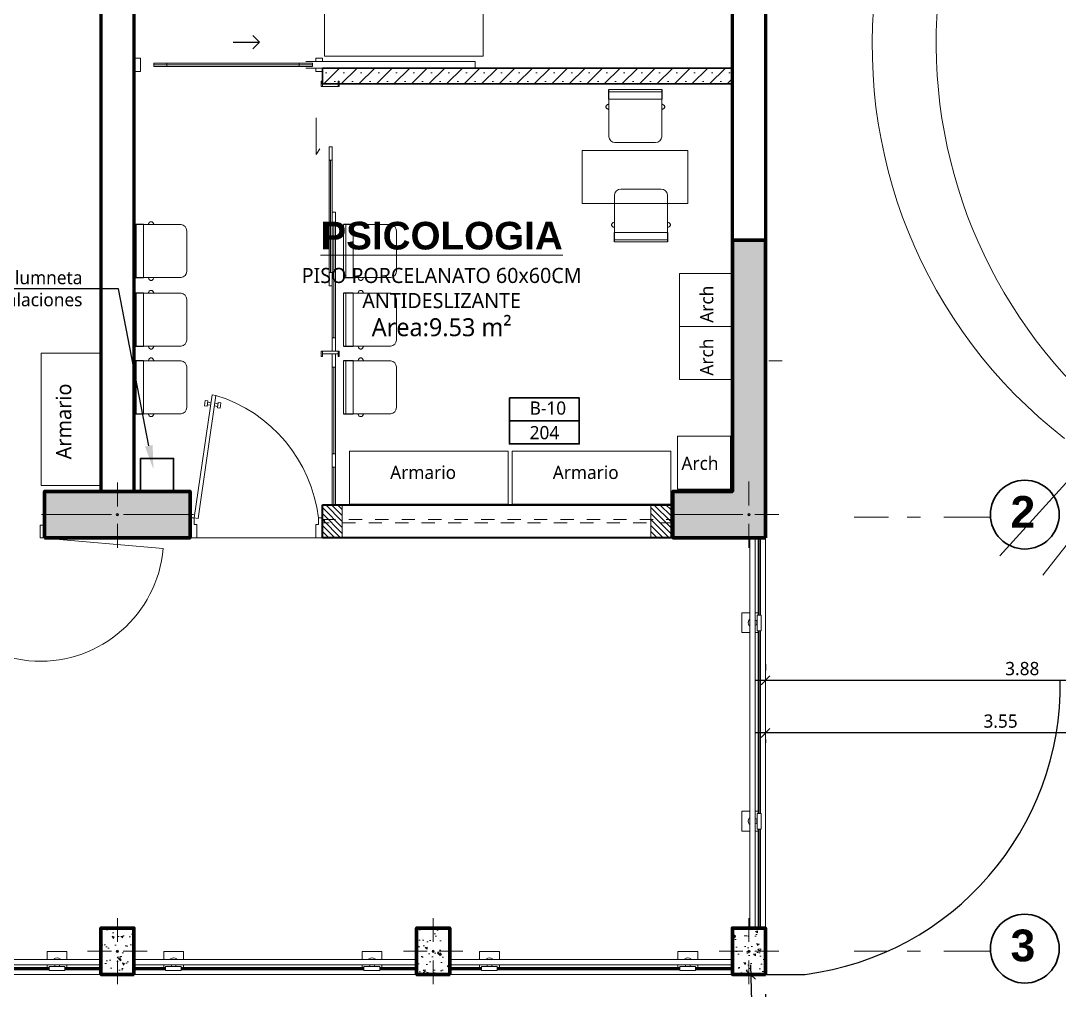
# Model space of a CAD drawing. Header units: metres. Extents: x 28 to 239, y -1 to 113.
# Drawn here: x 80.7 to 88.55, y 80.18 to 87.5 of the extents above; entities that cross this region are included whole.
import ezdxf
from ezdxf import colors
from ezdxf.entities.mleader import LeaderData, LeaderLine
from ezdxf.math import Vec2, Vec3

# ---------------------------------------------------------------- set-up
doc = ezdxf.new("R2010")
doc.units = ezdxf.units.M
doc.linetypes.add('DASHED2', pattern=[0.375, 0.25, -0.125])
doc.linetypes.add('Dot & Dashed', pattern=[0.670278, 0.352778, -0.176389, 0, -0.141111])
for name, color, linetype, lineweight in [('0-ARBOL', 64, 'Continuous', 0), ('05', 152, 'Continuous', 50), ('A-FLOR-HRAL', 11, 'Continuous', 9), ('COLUMNAS 50', 32, 'Continuous', 70), ('COLUMNETASSS', 211, 'Continuous', 20), ('Cotas varias El', 253, 'Continuous', 13), ('Equipamiento SR', 23, 'Continuous', 0), ('GRAFO 0 BLANCO', 7, 'Continuous', 0), ('GRAFO 4', 7, 'Continuous', 30), ('GYF-RESERVORIOS', 14, 'Continuous', 30), ('letras sr', 7, 'Continuous', 5), ('Muebles', 252, 'Continuous', 0), ('muro bajo', 191, 'Continuous', 40), ('Muros el', 144, 'Continuous', 60), ('Proyeccciones', 1, 'DASHED2', 18), ('Puertas ArchiCAD_Pluma_Nº__1', 7, 'Continuous', 13), ('Puertas El', 21, 'Continuous', 15), ('Structural - Bearing_Pen_No__20', 1, 'Continuous', 0), ('TABIQUERIA DE DRYWALL', 221, 'Continuous', 30), ('texturas', 252, 'Continuous', 0), ('texturas 1', 251, 'Continuous', 5), ('Vanos', 140, 'Continuous', 5), ('VENTANAS  50', 161, 'Continuous', 9)]:
    doc.layers.add(name, color=color, linetype=linetype, lineweight=lineweight)
doc.styles.add('Generales', font='trebuc.ttf', dxfattribs={"height": 0.1})
doc.styles.add('GENERATED_STYLE_1', font='arialbd.ttf')
doc.styles.add('Santa Rosa 1 50', font='trebuc.ttf')
doc.dimstyles.new('COTAS', dxfattribs={"dimscale": 0.75, "dimtxt": 0.1, "dimasz": 0.09, "dimexe": 0.1, "dimexo": 0.2, "dimgap": 0.05, "dimtad": 1, "dimzin": 1, "dimdsep": 46, "dimtxsty": 'Generales', "dimblk": 'OBLIQUE', "dimcen": 2.5, "dimdle": 0.1, "dimadec": 0, "dimazin": 0, "dimtfac": 1, "dimtmove": 0, "dimatfit": 0, "dimfxl": 1, "dimarcsym": 0})

# ---------------------------------------------------------------- blocks, each defined once
blk = doc.blocks.new('puerta 1.00')
at = {"layer": 'Puertas El'}
for p, q in [((165.7653, -11.935), (165.7653, -11.885)), ((165.9153, -11.915), (165.8653, -11.915)), ((165.8653, -11.935), (165.8653, -11.915)), ((165.9153, -11.915), (165.9109, -11.9447)), ((165.9153, -11.915), (165.9153, -11.885)), ((165.9153, -11.915), (166.8454, -12.0506)), ((165.8653, -11.935), (165.7653, -11.935)), ((165.9109, -11.9447), (166.8411, -12.0803)), ((166.76, -12.0129), (166.7629, -11.9931)), ((166.7629, -11.9931), (166.8024, -11.9989)), ((166.7996, -12.0187), (166.8024, -11.9989)), ((166.7619, -12.0688), (166.7583, -12.0935)), ((166.76, -12.0129), (166.7996, -12.0187)), ((166.7663, -12.0391), (166.7699, -12.0143)), ((166.7817, -12.0716), (166.7781, -12.0964)), ((166.7897, -12.0172), (166.7861, -12.042)), ((166.8454, -12.0506), (166.8411, -12.0803)), ((166.8454, -12.0506), (166.8411, -12.0803)), ((166.8454, -12.0506), (166.8411, -12.0803)), ((166.7484, -12.0921), (166.7456, -12.1118)), ((166.7456, -12.1118), (166.7851, -12.1176)), ((166.7484, -12.0921), (166.788, -12.0978)), ((166.788, -12.0978), (166.7851, -12.1176)), ((165.7653, -12.855), (165.7653, -12.835)), ((165.7653, -12.885), (165.7653, -12.835)), ((165.8653, -12.835), (165.7653, -12.835)), ((165.8653, -12.855), (165.8653, -12.835)), ((165.9153, -12.855), (165.8653, -12.855)), ((165.9153, -12.885), (165.9153, -12.855))]:
    blk.add_line(p, q, dxfattribs=at)
at = {"layer": 'Puertas El', "linetype": 'ByBlock'}
blk.add_arc((165.7822, -11.7554), 1.1076, 276.89893, 342.94348, dxfattribs=at)
blk = doc.blocks.new('A$C5A0F33B4')
at = {"layer": 'Puertas El', "linetype": 'Continuous'}
blk.add_line((1.12, 1.16), (1.2176, 2.2757), dxfattribs=at)
at = {"layer": 'Puertas El', "linetype": 'ByBlock'}
for p, q in [((1.005, 1.16), (1.005, 1.2)), ((1.005, 1.2), (1.12, 1.2)), ((1.12, 1.2), (1.005, 1.2)), ((1.12, 1.16), (1.005, 1.16)), ((1.12, 1.2), (1.12, 1.16)), ((1.005, 0), (1.005, 0.04)), ((1.005, 0.04), (1.12, 0.04)), ((1.12, 0), (1.005, 0)), ((1.12, 0), (1.005, 0)), ((1.12, 0), (1.005, 0)), ((1.12, 0.04), (1.12, 0))]:
    blk.add_line(p, q, dxfattribs=at)
blk.add_arc((1.12, 1.16), 1.12, 270, 85, dxfattribs=at)
blk = doc.blocks.new('Columna 1.10 x0.30')
at = {"true_color": 0xc7c8ca}
h = blk.add_hatch(color=9, dxfattribs=at)
h.dxf.hatch_style = 1
h.paths.add_polyline_path([(-234.8493, 113.8066), (-235.9493, 113.8066), (-235.9493, 113.4566), (-234.8493, 113.4566)])
h.paths.add_polyline_path([(-235.3906, 113.6316, -1), (-235.408, 113.6316, -1)], flags=16)
at = {"layer": 'COLUMNAS 50', "color": 1, "linetype": 'Continuous', "lineweight": 5}
for p, q in [((-235.3993, 113.8732), (-235.3993, 113.6932)), ((-235.9743, 113.6316), (-235.4443, 113.6316)), ((-234.8243, 113.6316), (-235.3543, 113.6316)), ((-235.3993, 113.5616), (-235.3993, 113.3816))]:
    blk.add_line(p, q, dxfattribs=at)
at = {"layer": 'COLUMNAS 50', "linetype": 'Continuous'}
blk.add_lwpolyline([(-235.9493, 113.4566), (-234.8493, 113.4566), (-234.8493, 113.8066), (-235.9493, 113.8066)], close=True, dxfattribs=at)
at = {"layer": 'COLUMNAS 50', "color": 1, "linetype": 'Continuous', "lineweight": 5}
blk.add_circle((-235.3993, 113.6316), 0.00871, dxfattribs=at)
blk.add_point((-235.3993, 113.6316), dxfattribs=at)
blk = doc.blocks.new('columna pasillos')
at = {"layer": 'GRAFO 0 BLANCO'}
h = blk.add_hatch(dxfattribs=at)
h.set_pattern_fill('AR-CONC', color=256, scale=0.024, angle=-90)
h.set_pattern_definition([(320, (0, 0), (-0.015060515, -0.17214244), [0.018, -0.198]), (265, (0, 0), (0.18052611, 0.03330032), [0.0144, -0.1584]), (10.45144, (-0.00126, -0.01435), (0.1654656, -0.13884213), [0.01529765, -0.16827411]), (316.1842, (0.048, -7e-10), (-0.03972463, -0.25613792), [0.027, -0.297]), (6.63563, (0.0447, -0.02134), (0.23378846, -0.22431887), [0.02294648, -0.2524113]), (261.18416, (0.048, -7e-10), (0.23378846, -0.22431887), [0.0216, -0.2376]), (291, (0.036, -0.024), (-0.096628536, -0.14325769), [0.018, -0.198]), (236, (0.036, -0.024), (0.17403601, -0.05839568), [0.0144, -0.1584]), (341.45144, (0.02795, -0.03594), (0.07740747, -0.20165337), [0.01529765, -0.16827411]), (307.5, (0, 0), (0.079894525, -0.002918366), [0, -0.15648, 0, -0.1608, 0, -0.159]), (277.5, (0, 0), (0.09465881, -0.06313669), [0, -0.09168, 0, -0.15288, 0, -0.0606]), (237.5, (7e-10, 0.05352), (-0.005413171, -0.128117385), [0, -0.06, 0, -0.1872, 0, -0.2484]), (227.5, (1e-09, 0.07752), (0.024025194, -0.13996468), [0, -0.078, 0, -0.12432, 0, -0.1764])])
h.paths.add_polyline_path([(-235.5347, 35.024), (-235.7847, 35.024), (-235.7847, 34.674), (-235.5347, 34.674)])
h.paths.add_polyline_path([(-235.651, 34.849, -1), (-235.6684, 34.849, -1)], flags=16)
at = {"layer": 'COLUMNAS 50', "color": 1, "linetype": 'Continuous', "lineweight": 9}
for p, q in [((-235.6597, 35.099), (-235.6597, 34.919)), ((-235.7047, 34.849), (-235.8847, 34.849)), ((-235.6147, 34.849), (-235.4347, 34.849)), ((-235.6597, 34.779), (-235.6597, 34.599))]:
    blk.add_line(p, q, dxfattribs=at)
at = {"layer": 'COLUMNAS 50', "linetype": 'Continuous'}
blk.add_lwpolyline([(-235.7847, 35.024), (-235.5347, 35.024), (-235.5347, 34.674), (-235.7847, 34.674)], close=True, dxfattribs=at)
at = {"layer": 'COLUMNAS 50', "color": 1, "linetype": 'Continuous', "lineweight": 9}
blk.add_circle((-235.6597, 34.849), 0.00871, dxfattribs=at)
blk.add_point((-235.6597, 34.849), dxfattribs=at)
blk = doc.blocks.new('A$C252D5CB4')
at = {"layer": 'Vanos', "linetype": 'Continuous'}
blk.add_line((0.02, 0.128), (0.02, 0.008), dxfattribs=at)
for points in [[(0, 0.128), (0, 0.136), (0.04, 0.136), (0.04, 0.128)], [(0.02, 0.128), (0.02, 0.008), (0.04, 0.008), (0.04, 0.128)], [(0, 0), (0, 0.008), (0.04, 0.008), (0.04, 0)]]:
    blk.add_lwpolyline(points, close=True, dxfattribs=at)
blk = doc.blocks.new('A$C5CE0549B')
at = {"layer": 'Vanos', "linetype": 'Continuous'}
for p, q in [((0.028, 3.2), (0.028, 2.9166)), ((0.0405, 3.2), (0.0405, 2.9166)), ((0.053, 3.2), (0.053, 2.9166)), ((0.028, 2.8166), (0.028, 2.16)), ((0.0405, 2.8166), (0.0405, 2.16)), ((0.053, 2.8166), (0.053, 2.16)), ((0.028, 1.94), (0.028, 1.09)), ((0.0405, 1.94), (0.0405, 1.09)), ((0.053, 1.09), (0.053, 1.94)), ((0.053, 1.445), (0.053, 0.595)), ((0.0655, 1.445), (0.0655, 0.595)), ((0.078, 0.595), (0.078, 1.445)), ((0.1746, 0.5521), (0.1467, 0.5097)), ((0.1746, 0.2753), (0.1746, 0.5521)), ((0.008, 0.02), (0.128, 0.02))]:
    blk.add_line(p, q, dxfattribs=at)
for points in [[(0.053, 2.8166), (0.053, 2.9166), (0.028, 2.9166), (0.028, 2.8166)], [(0.053, 2.06), (0.053, 2.16), (0.028, 2.16), (0.028, 2.06)], [(0.053, 2.04), (0.053, 1.94), (0.028, 1.94), (0.028, 2.04)], [(0.078, 1.545), (0.078, 1.445), (0.053, 1.445), (0.053, 1.545)], [(0.053, 0.99), (0.053, 1.09), (0.028, 1.09), (0.028, 0.99)], [(0.078, 0.495), (0.078, 0.595), (0.053, 0.595), (0.053, 0.495)], [(0.008, 0), (0, 0), (0, 0.04), (0.008, 0.04)], [(0.008, 0.02), (0.128, 0.02), (0.128, 0.04), (0.008, 0.04)], [(0.136, 0), (0.128, 0), (0.128, 0.04), (0.136, 0.04)]]:
    blk.add_lwpolyline(points, close=True, dxfattribs=at)
at = {"layer": 'Vanos', "linetype": 'Continuous', "rotation": 270}
blk.add_blockref('A$C252D5CB4', (0, 2.08), dxfattribs=at)
blk = doc.blocks.new('A$C63924F70')
at = {"layer": 'Muebles', "linetype": 'Continuous'}
for p, q in [((0.0158, 0.4247), (0, 0.4247)), ((0.3561, 0.4221), (0, 0.4221)), ((0, 0.0221), (0, 0.4221)), ((0, 0.4195), (0, 0.0247)), ((0.0723, 0.4247), (0.0158, 0.4247)), ((0.0158, 0.0221), (0.0158, 0.4221)), ((0.0723, 0.0221), (0.0723, 0.4221)), ((0.1109, 0.4247), (0.1113, 0.4277)), ((0.1113, 0.4277), (0.1125, 0.4314)), ((0.1125, 0.4314), (0.1141, 0.4348)), ((0.1141, 0.4348), (0.1163, 0.4377)), ((0.1163, 0.4377), (0.1188, 0.4402)), ((0.1188, 0.4402), (0.1217, 0.4422)), ((0.1217, 0.4422), (0.1248, 0.4435)), ((0.1248, 0.4435), (0.1281, 0.4442)), ((0.1281, 0.4442), (0.1314, 0.4442)), ((0.1314, 0.4442), (0.1347, 0.4435)), ((0.1347, 0.4435), (0.1378, 0.4422)), ((0.1378, 0.4422), (0.1407, 0.4402)), ((0.1407, 0.4402), (0.1433, 0.4377)), ((0.1433, 0.4377), (0.1454, 0.4348)), ((0.1454, 0.4348), (0.1462, 0.4331)), ((0.1462, 0.4331), (0.1504, 0.4247)), ((0.4, 0.0686), (0.4, 0.3756)), ((0, 0.0221), (0.3561, 0.0221)), ((0.0158, 0.0195), (0, 0.0195)), ((0.0723, 0.0195), (0.0158, 0.0195)), ((0.1113, 0.0164), (0.1109, 0.0195)), ((0.1125, 0.0128), (0.1113, 0.0164)), ((0.1141, 0.0094), (0.1125, 0.0128)), ((0.1163, 0.0064), (0.1141, 0.0094)), ((0.1188, 0.0039), (0.1163, 0.0064)), ((0.1217, 0.002), (0.1188, 0.0039)), ((0.1248, 0.0007), (0.1217, 0.002)), ((0.1281, 0), (0.1248, 0.0007)), ((0.1347, 0.0007), (0.1314, 0)), ((0.1378, 0.002), (0.1347, 0.0007)), ((0.1407, 0.0039), (0.1378, 0.002)), ((0.1433, 0.0064), (0.1407, 0.0039)), ((0.1454, 0.0094), (0.1433, 0.0064)), ((0.1462, 0.0111), (0.1454, 0.0094)), ((0.1504, 0.0195), (0.1462, 0.0111)), ((0.1314, 0), (0.1281, 0))]:
    blk.add_line(p, q, dxfattribs=at)
for centre, start, end in [((0.3513, 0.3736), 2.34244, 84.3372), ((0.3513, 0.0706), 275.6628, 357.65756)]:
    blk.add_arc(centre, 0.0487, start, end, dxfattribs=at)
blk = doc.blocks.new('Barandilla - 50 x 12mm-V17-Nivel 2')
at = {"layer": 'A-FLOR-HRAL'}
for p, q in [((-26.7, 93), (-88, 93)), ((-88, 93), (-88, 18.2)), ((34.1, 93), (13.2, 93)), ((27, 79.4), (57, 79.4)), ((27, 79.4), (27, -39.6)), ((57, 79.4), (57, -39.6)), ((-88, 18.2), (-88, -56.6)), ((24.9, 2.6), (25.1, 33.6)), ((-88, -56.6), (-26.7, -56.6)), ((13.2, -56.6), (34.1, -56.6)), ((57, -39.6), (27, -39.6))]:
    blk.add_line(p, q, dxfattribs=at)
for centre, radius, start, end in [((-0.6, 18.2), 39.4, 144.03454, 215.40425), ((-19.3, -77.8), 119.9, 93.54236, 96.31867), ((-18.3, 114.4), 119.9, 285.37611, 291.1568), ((-19.3, -77.8), 119.9, 68.28199, 74.15247), ((-18.3, 114.4), 119.9, 263.12012, 266.01122)]:
    blk.add_arc(centre, radius, start, end, dxfattribs=at)
blk = doc.blocks.new('Barandilla - 50 x 12mm-V18-Nivel 2')
at = {"layer": 'A-FLOR-HRAL'}
for p, q in [((-26.8, 93), (-88, 93)), ((-88, 93), (-88, 18.2)), ((34.1, 93), (13.1, 93)), ((27, 79.4), (57, 79.4)), ((27, 79.4), (27, -39.6)), ((57, 79.4), (57, -39.6)), ((-88, 18.2), (-88, -56.6)), ((24.9, 2.6), (25.1, 33.6)), ((-88, -56.6), (-26.8, -56.6)), ((13.1, -56.6), (34.1, -56.6)), ((57, -39.6), (27, -39.6))]:
    blk.add_line(p, q, dxfattribs=at)
for centre, radius, start, end in [((-0.6, 18.2), 39.4, 144.03454, 215.40425), ((-19.3, -77.8), 119.9, 93.58403, 96.31867), ((-19.3, -77.8), 119.9, 68.28199, 74.20794), ((-18.3, 114.4), 119.9, 285.32666, 291.1568), ((-18.3, 114.4), 119.9, 263.12012, 265.9625)]:
    blk.add_arc(centre, radius, start, end, dxfattribs=at)
blk = doc.blocks.new('Barandilla - Barandilla-558708-Nivel 2')
at = {"layer": 'A-FLOR-HRAL'}
for p, q in [((71497.7, 72178.7), (69372.7, 72178.7)), ((69372.7, 72138.7), (71497.7, 72138.7)), ((69372.7, 72117.8), (69605.8, 72117.8)), ((69372.7, 72109.8), (69605.8, 72109.8)), ((69372.7, 72108.3), (69605.8, 72108.3)), ((69372.7, 72100.3), (69605.8, 72100.3)), ((69724.8, 72117.8), (71105.8, 72117.8)), ((69724.8, 72109.8), (71105.8, 72109.8)), ((69724.8, 72108.3), (71105.8, 72108.3)), ((69724.8, 72100.3), (71105.8, 72100.3)), ((71224.8, 72117.8), (71497.7, 72117.8)), ((71224.8, 72109.8), (71497.7, 72109.8)), ((71224.8, 72108.3), (71497.7, 72108.3)), ((71224.8, 72100.3), (71497.7, 72100.3))]:
    blk.add_line(p, q, dxfattribs=at)
at = {"extrusion": (0, 0, -1), "zscale": -1, "rotation": 270.0000000000002}
for name, p in [('Barandilla - 50 x 12mm-V17-Nivel 2', (-69685.2, 72151.9)), ('Barandilla - 50 x 12mm-V18-Nivel 2', (-71185.2, 72151.9))]:
    blk.add_blockref(name, p, dxfattribs=at)
blk = doc.blocks.new('Barandilla - 50 x 12mm-V19-Nivel 2')
at = {"layer": 'A-FLOR-HRAL'}
for p, q in [((-26.7, 93), (-88, 93)), ((-88, 93), (-88, 18.2)), ((34.1, 93), (13.2, 93)), ((27, 79.4), (57, 79.4)), ((27, 79.4), (27, -39.6)), ((57, 79.4), (57, -39.6)), ((-88, 18.2), (-88, -56.6)), ((24.9, 2.6), (25.1, 33.6)), ((-88, -56.6), (-26.7, -56.6)), ((13.2, -56.6), (34.1, -56.6)), ((57, -39.6), (27, -39.6))]:
    blk.add_line(p, q, dxfattribs=at)
for centre, radius, start, end in [((-0.6, 18.2), 39.4, 144.03454, 215.40425), ((-19.3, -77.8), 119.9, 93.54165, 96.31867), ((-18.3, 114.4), 119.9, 285.37611, 291.1568), ((-19.3, -77.8), 119.9, 68.28199, 74.15247), ((-18.3, 114.4), 119.9, 263.12012, 266.01189)]:
    blk.add_arc(centre, radius, start, end, dxfattribs=at)
blk = doc.blocks.new('Barandilla - 50 x 12mm-V20-Nivel 2')
at = {"layer": 'A-FLOR-HRAL'}
for p, q in [((-26.8, 93), (-88, 93)), ((-88, 93), (-88, 18.2)), ((34.1, 93), (13.1, 93)), ((27, 79.4), (57, 79.4)), ((27, 79.4), (27, -39.6)), ((57, 79.4), (57, -39.6)), ((-88, 18.2), (-88, -56.6)), ((24.9, 2.6), (25.1, 33.6)), ((-88, -56.6), (-26.8, -56.6)), ((13.1, -56.6), (34.1, -56.6)), ((57, -39.6), (27, -39.6))]:
    blk.add_line(p, q, dxfattribs=at)
for centre, radius, start, end in [((-0.6, 18.2), 39.4, 144.03454, 215.40425), ((-19.3, -77.8), 119.9, 93.58403, 96.31867), ((-19.3, -77.8), 119.9, 68.28199, 74.2086), ((-18.3, 114.4), 119.9, 285.32596, 291.1568), ((-18.3, 114.4), 119.9, 263.12012, 265.9625)]:
    blk.add_arc(centre, radius, start, end, dxfattribs=at)
blk = doc.blocks.new('Barandilla - Barandilla-558783-Nivel 2')
at = {"layer": 'A-FLOR-HRAL'}
for p, q in [((73885.2, 72178.7), (71747.7, 72178.7)), ((71747.7, 72138.7), (73885.2, 72138.7)), ((71747.7, 72117.8), (71987.1, 72117.8)), ((71747.7, 72109.8), (71987.1, 72109.8)), ((71747.7, 72108.3), (71987.1, 72108.3)), ((71747.7, 72100.3), (71987.1, 72100.3)), ((72106.1, 72117.8), (73487.1, 72117.8)), ((72106.1, 72109.8), (73487.1, 72109.8)), ((72106.1, 72108.3), (73487.1, 72108.3)), ((72106.1, 72100.3), (73487.1, 72100.3)), ((73606.1, 72117.8), (73885.2, 72117.8)), ((73606.1, 72109.8), (73885.2, 72109.8)), ((73606.1, 72108.3), (73885.2, 72108.3)), ((73606.1, 72100.3), (73885.2, 72100.3))]:
    blk.add_line(p, q, dxfattribs=at)
at = {"extrusion": (0, 0, -1), "zscale": -1, "rotation": 270.0000000000002}
for name, p in [('Barandilla - 50 x 12mm-V19-Nivel 2', (-72066.4, 72151.9)), ('Barandilla - 50 x 12mm-V20-Nivel 2', (-73566.4, 72151.9))]:
    blk.add_blockref(name, p, dxfattribs=at)
blk = doc.blocks.new('Barandilla - 50 x 12mm-V21-Nivel 2')
at = {"layer": 'A-FLOR-HRAL'}
for p, q in [((-26.7, 93), (-88, 93)), ((-88, 93), (-88, 18.2)), ((34.1, 93), (13.2, 93)), ((27, 79.4), (57, 79.4)), ((27, 79.4), (27, -39.6)), ((57, 79.4), (57, -39.6)), ((-88, 18.2), (-88, -56.6)), ((24.9, 2.6), (25.1, 33.6)), ((-88, -56.6), (-26.7, -56.6)), ((13.2, -56.6), (34.1, -56.6)), ((57, -39.6), (27, -39.6))]:
    blk.add_line(p, q, dxfattribs=at)
for centre, radius, start, end in [((-0.6, 18.2), 39.4, 144.03454, 215.40425), ((-19.3, -77.8), 119.9, 93.54165, 96.31867), ((-18.3, 114.4), 119.9, 285.37611, 291.1568), ((-19.3, -77.8), 119.9, 68.28199, 74.15247), ((-18.3, 114.4), 119.9, 263.12012, 266.01189)]:
    blk.add_arc(centre, radius, start, end, dxfattribs=at)
blk = doc.blocks.new('Barandilla - 50 x 12mm-V22-Nivel 2')
at = {"layer": 'A-FLOR-HRAL'}
for p, q in [((-26.8, 93), (-88, 93)), ((-88, 93), (-88, 18.2)), ((34.1, 93), (13.1, 93)), ((27, 79.4), (57, 79.4)), ((27, 79.4), (27, -39.6)), ((57, 79.4), (57, -39.6)), ((-88, 18.2), (-88, -56.6)), ((24.9, 2.6), (25.1, 33.6)), ((-88, -56.6), (-26.8, -56.6)), ((13.1, -56.6), (34.1, -56.6)), ((57, -39.6), (27, -39.6))]:
    blk.add_line(p, q, dxfattribs=at)
for centre, radius, start, end in [((-0.6, 18.2), 39.4, 144.03454, 215.40425), ((-19.3, -77.8), 119.9, 93.58403, 96.31867), ((-19.3, -77.8), 119.9, 68.28199, 74.2086), ((-18.3, 114.4), 119.9, 285.32596, 291.1568), ((-18.3, 114.4), 119.9, 263.12012, 265.9625)]:
    blk.add_arc(centre, radius, start, end, dxfattribs=at)
blk = doc.blocks.new('Barandilla - Barandilla-558846-Nivel 2')
at = {"layer": 'A-FLOR-HRAL'}
for p, q in [((76272.7, 72178.7), (74135.2, 72178.7)), ((74135.2, 72138.7), (76272.7, 72138.7)), ((74135.2, 72117.8), (74374.6, 72117.8)), ((74135.2, 72109.8), (74374.6, 72109.8)), ((74135.2, 72108.3), (74374.6, 72108.3)), ((74135.2, 72100.3), (74374.6, 72100.3)), ((74493.6, 72117.8), (75874.6, 72117.8)), ((74493.6, 72109.8), (75874.6, 72109.8)), ((74493.6, 72108.3), (75874.6, 72108.3)), ((74493.6, 72100.3), (75874.6, 72100.3)), ((75993.6, 72117.8), (76272.7, 72117.8)), ((75993.6, 72109.8), (76272.7, 72109.8)), ((75993.6, 72108.3), (76272.7, 72108.3)), ((75993.6, 72100.3), (76272.7, 72100.3))]:
    blk.add_line(p, q, dxfattribs=at)
at = {"extrusion": (0, 0, -1), "zscale": -1, "rotation": 270.0000000000002}
for name, p in [('Barandilla - 50 x 12mm-V21-Nivel 2', (-74453.9, 72151.9)), ('Barandilla - 50 x 12mm-V22-Nivel 2', (-75953.9, 72151.9))]:
    blk.add_blockref(name, p, dxfattribs=at)
blk = doc.blocks.new('Barandilla - 50 x 12mm-V13-Nivel 2')
at = {"layer": 'A-FLOR-HRAL'}
for p, q in [((-26.7, 93), (-88, 93)), ((-88, 93), (-88, 18.2)), ((34.1, 93), (13.2, 93)), ((27, 79.4), (57, 79.4)), ((27, 79.4), (27, -39.6)), ((57, 79.4), (57, -39.6)), ((-88, 18.2), (-88, -56.6)), ((24.9, 2.6), (25.1, 33.6)), ((-88, -56.6), (-26.7, -56.6)), ((13.2, -56.6), (34.1, -56.6)), ((57, -39.6), (27, -39.6))]:
    blk.add_line(p, q, dxfattribs=at)
for centre, radius, start, end in [((-0.6, 18.2), 39.4, 144.03454, 215.40425), ((-19.3, -77.8), 119.9, 93.54236, 96.31867), ((-18.3, 114.4), 119.9, 285.37611, 291.1568), ((-19.3, -77.8), 119.9, 68.28199, 74.15247), ((-18.3, 114.4), 119.9, 263.12012, 266.01122)]:
    blk.add_arc(centre, radius, start, end, dxfattribs=at)
blk = doc.blocks.new('Barandilla - 50 x 12mm-V14-Nivel 2')
at = {"layer": 'A-FLOR-HRAL'}
for p, q in [((-26.8, 93), (-88, 93)), ((-88, 93), (-88, 18.2)), ((34.1, 93), (13.1, 93)), ((27, 79.4), (57, 79.4)), ((27, 79.4), (27, -39.6)), ((57, 79.4), (57, -39.6)), ((-88, 18.2), (-88, -56.6)), ((24.9, 2.6), (25.1, 33.6)), ((-88, -56.6), (-26.8, -56.6)), ((13.1, -56.6), (34.1, -56.6)), ((57, -39.6), (27, -39.6))]:
    blk.add_line(p, q, dxfattribs=at)
for centre, radius, start, end in [((-0.6, 18.2), 39.4, 144.03454, 215.40425), ((-19.3, -77.8), 119.9, 93.58403, 96.31867), ((-19.3, -77.8), 119.9, 68.28199, 74.20794), ((-18.3, 114.4), 119.9, 285.32666, 291.1568), ((-18.3, 114.4), 119.9, 263.12012, 265.9625)]:
    blk.add_arc(centre, radius, start, end, dxfattribs=at)
blk = doc.blocks.new('ar7')
for p, q in [((88.078, 37.819), (92.005, 20.48)), ((89.377, 37.706), (92.004, 20.38))]:
    blk.add_line(p, q)
for centre, radius, start, end in [((90.041, 20.563), 13.703, 98.3934, 219.1798), ((91.483, 19.637), 13.649, 103.3596, 210.5357)]:
    blk.add_arc(centre, radius, start, end)
blk = doc.blocks.new('_Oblique')
at = {"color": 0, "linetype": 'ByBlock', "lineweight": -2}
blk.add_line((-0.5, -0.5), (0.5, 0.5), dxfattribs=at)
blk = doc.blocks.new('*D384')
at = {"layer": 'Defpoints', "color": 0, "transparency": 16777216}
for p in [(86.329, 82.5191), (86.329, 82.4904), (90.2119, 82.4904)]:
    blk.add_point(p, dxfattribs=at)
at = {"layer": 'GRAFO 0 BLANCO', "color": 0, "lineweight": -2, "transparency": 16777216}
for p, q in [((86.329, 82.6404), (86.329, 82.5941)), ((90.2119, 82.6404), (90.2119, 82.5941)), ((90.2869, 82.5191), (86.254, 82.5191))]:
    blk.add_line(p, q, dxfattribs=at)
at = {"layer": 'GRAFO 0 BLANCO', "color": 0, "lineweight": -2, "transparency": 16777216, "xscale": 0.0675, "yscale": 0.0675, "zscale": 0.0675}
for p, rotation in [((86.329, 82.5191), 179.9999523133516), ((90.2119, 82.5191), 359.9999523133516)]:
    blk.add_blockref('_Oblique', p, dxfattribs=dict(at, rotation=rotation))
at = {"layer": 'GRAFO 0 BLANCO', "color": 0, "transparency": 16777216, "insert": (88.2705, 82.6074), "char_height": 0.1, "attachment_point": 5, "rotation": 359.99995, "style": 'Generales'}
blk.add_mtext('3.88', dxfattribs=at)
blk = doc.blocks.new('*D431')
at = {"layer": 'Defpoints', "color": 0, "transparency": 16777216}
for p in [(86.329, 82.2224), (89.8837, 82.2224), (86.329, 82.1219)]:
    blk.add_point(p, dxfattribs=at)
at = {"layer": 'GRAFO 0 BLANCO', "color": 0, "lineweight": -2, "transparency": 16777216}
for p, q in [((89.9587, 82.1219), (86.254, 82.1219)), ((86.329, 82.0724), (86.329, 82.0469)), ((89.8837, 82.0724), (89.8837, 82.0469))]:
    blk.add_line(p, q, dxfattribs=at)
at = {"layer": 'GRAFO 0 BLANCO', "color": 0, "lineweight": -2, "transparency": 16777216, "xscale": 0.0675, "yscale": 0.0675, "zscale": 0.0675}
for p, rotation in [((86.329, 82.1219), 179.9999523133515), ((89.8837, 82.1219), 359.9999523133515)]:
    blk.add_blockref('_Oblique', p, dxfattribs=dict(at, rotation=rotation))
at = {"layer": 'GRAFO 0 BLANCO', "color": 0, "transparency": 16777216, "insert": (88.1064, 82.2103), "char_height": 0.1, "attachment_point": 5, "rotation": 359.99995, "style": 'Generales'}
blk.add_mtext('3.55', dxfattribs=at)
blk = doc.blocks.new('*D432')
at = {"layer": 'Defpoints', "color": 0, "transparency": 16777216}
for p in [(86.329, 80.2969), (89.7196, 80.2772), (86.3264, 79.844)]:
    blk.add_point(p, dxfattribs=at)
at = {"layer": 'GRAFO 0 BLANCO', "color": 0, "lineweight": -2, "transparency": 16777216}
for p, q in [((86.3282, 80.1469), (86.326, 79.769)), ((89.7188, 80.1273), (89.7166, 79.7494)), ((89.792, 79.824), (86.2514, 79.8445))]:
    blk.add_line(p, q, dxfattribs=at)
at = {"layer": 'GRAFO 0 BLANCO', "color": 0, "lineweight": -2, "transparency": 16777216, "xscale": 0.0675, "yscale": 0.0675, "zscale": 0.0675}
for p, rotation in [((86.3264, 79.844), 179.6682431043511), ((89.717, 79.8244), 359.6682431043512)]:
    blk.add_blockref('_Oblique', p, dxfattribs=dict(at, rotation=rotation))
at = {"layer": 'GRAFO 0 BLANCO', "color": 0, "transparency": 16777216, "insert": (88.0222, 79.9228), "char_height": 0.1, "attachment_point": 5, "rotation": 359.66824, "style": 'Generales'}
blk.add_mtext('3.39', dxfattribs=at)
blk = doc.blocks.new('*D433')
at = {"layer": 'Defpoints', "color": 0, "transparency": 16777216}
for p in [(86.329, 80.2969), (86.3231, 76.9167), (86.4347, 76.9202)]:
    blk.add_point(p, dxfattribs=at)
at = {"layer": 'GRAFO 0 BLANCO', "color": 0, "lineweight": -2, "transparency": 16777216}
for p, q in [((86.2151, 80.3684), (86.3255, 76.8418)), ((86.1791, 80.2922), (86.1425, 80.291)), ((86.2848, 76.9155), (86.2482, 76.9144))]:
    blk.add_line(p, q, dxfattribs=at)
at = {"layer": 'GRAFO 0 BLANCO', "color": 0, "lineweight": -2, "transparency": 16777216, "xscale": 0.0675, "yscale": 0.0675, "zscale": 0.0675}
for p, rotation in [((86.2175, 80.2934), 91.79253387554296), ((86.3231, 76.9167), 271.7925338755429)]:
    blk.add_blockref('_Oblique', p, dxfattribs=dict(at, rotation=rotation))
at = {"layer": 'GRAFO 0 BLANCO', "color": 0, "transparency": 16777216, "insert": (86.3586, 78.6078), "char_height": 0.1, "attachment_point": 5, "rotation": 271.79253, "style": 'Generales'}
blk.add_mtext('3.38', dxfattribs=at)

msp = doc.modelspace()

# ---------------------------------------------------------------- hatches: boundary and pattern name
at = {"layer": 'GRAFO 0 BLANCO', "true_color": 0xc7c8ca}
h = msp.add_hatch(color=9, dxfattribs=at)
h.dxf.hatch_style = 1
h.paths.add_polyline_path([(86.329, 85.8469), (86.079, 85.8469), (86.079, 83.9469), (85.629, 83.9469), (85.629, 83.5969), (86.329, 83.5969)])
at = {"layer": 'texturas', "true_color": 0x939598}
h = msp.add_hatch(dxfattribs=at)
h.set_pattern_fill('ANSI31', color=252, scale=0.01, angle=270)
h.set_pattern_definition([(315, (-51.065778, -66.131273), (0.0224506403, 0.0224506403), [])])
h.paths.add_polyline_path([(82.979, 83.847), (82.979, 83.597), (83.129, 83.597), (83.129, 83.847)])
h = msp.add_hatch(dxfattribs=at)
h.set_pattern_fill('ANSI31', color=252, scale=0.01, angle=270)
h.set_pattern_definition([(315, (-48.58262, -66.131282), (0.0224506403, 0.0224506403), [])])
h.paths.add_polyline_path([(85.4622, 83.8469), (85.4622, 83.5969), (85.6122, 83.5969), (85.6122, 83.8469)])
at = {"layer": 'texturas 1'}
h = msp.add_hatch(dxfattribs=at)
h.set_pattern_fill('SACNCR', color=256)
h.set_pattern_definition([(45, (-69.46209, 142.19987), (-0.06629126, 0.06629126), []), (45, (-69.3958, 142.19987), (-0.06629126, 0.06629126), [0, -0.09375])])
h.paths.add_polyline_path([(82.979, 87.1469), (86.0768, 87.1469), (86.0768, 87.0269), (82.979, 87.0269)])

# ---------------------------------------------------------------- linework, layer by layer
at = {"color": 9, "true_color": 0xc7c8ca}
msp.add_line((86.329, 80.2969), (86.629, 80.2969), dxfattribs=at)
msp.add_arc((86.3495, 82.4874), 2.2083, 277.27164, 0.91206, dxfattribs=at)
at = {"layer": '05'}
for points in [[(81.554, 80.6469), (81.304, 80.6469), (81.304, 80.2969), (81.554, 80.2969)], [(83.9415, 80.6469), (83.6915, 80.6469), (83.6915, 80.2969), (83.9415, 80.2969)]]:
    msp.add_lwpolyline(points, close=True, dxfattribs=at)
at = {"layer": 'A-FLOR-HRAL'}
for p, q in [((86.2117, 83.5969), (86.2117, 80.6469)), ((86.2517, 80.6469), (86.2517, 83.5969)), ((86.2726, 83.0129), (86.2726, 83.5969)), ((86.2805, 83.0129), (86.2805, 83.5969)), ((86.2821, 83.0129), (86.2821, 83.5969)), ((86.2901, 83.0129), (86.2901, 83.5969)), ((86.2726, 81.5129), (86.2726, 82.8939)), ((86.2805, 81.5129), (86.2805, 82.8939)), ((86.2821, 81.5129), (86.2821, 82.8939)), ((86.2901, 81.5129), (86.2901, 82.8939)), ((86.2726, 80.6469), (86.2726, 81.3939)), ((86.2805, 80.6469), (86.2805, 81.3939)), ((86.2821, 80.6469), (86.2821, 81.3939)), ((86.2901, 80.6469), (86.2901, 81.3939))]:
    msp.add_line(p, q, dxfattribs=at)
at = {"layer": 'COLUMNAS 50', "linetype": 'Continuous'}
msp.add_lwpolyline([(86.329, 83.5969), (86.329, 85.8469), (86.079, 85.8469), (86.079, 83.9469), (85.629, 83.9469), (85.629, 83.5969)], close=True, dxfattribs=at)
at = {"layer": 'COLUMNETASSS'}
for points in [[(82.979, 83.5969), (83.129, 83.5969), (83.129, 83.8469), (82.979, 83.8469)], [(85.6122, 83.8469), (85.6122, 83.5969), (85.4622, 83.5969), (85.4622, 83.8469)]]:
    msp.add_lwpolyline(points, close=True, dxfattribs=at)
at = {"layer": 'Cotas varias El', "linetype": 'Dot & Dashed'}
for p, q in [((88.0303, 83.7523), (87.0005, 83.7523)), ((88.0303, 80.4719), (87.0005, 80.4719))]:
    msp.add_line(p, q, dxfattribs=at)
at = {"layer": 'Cotas varias El'}
msp.add_line((81.979, 83.5969), (82.979, 83.5969), dxfattribs=at)
for points in [[(82.979, 87.1469), (86.0768, 87.1469)], [(82.979, 87.0269), (86.0768, 87.0269)], [(84.9425, 86.1229), (84.9425, 86.5229), (85.7425, 86.5229), (85.7425, 86.1229), (84.9425, 86.1229)], [(81.979, 83.5969), (82.979, 83.5969)]]:
    msp.add_lwpolyline(points, dxfattribs=at)
at = {"layer": 'Equipamiento SR'}
for points in [[(84.1942, 87.2357), (82.9942, 87.2357), (82.9942, 87.6857), (84.1942, 87.6857), (84.1942, 87.2357)], [(86.079, 85.1934), (85.679, 85.1934), (85.679, 85.5934), (86.079, 85.5934), (86.079, 85.1934)], [(86.079, 84.7934), (85.679, 84.7934), (85.679, 85.1934), (86.079, 85.1934), (86.079, 84.7934)], [(80.854, 84.9913), (81.304, 84.9913), (81.304, 83.9913), (80.854, 83.9913), (80.854, 84.9913)], [(85.6648, 83.9648), (85.6648, 84.3648), (86.0648, 84.3648), (86.0648, 83.9648), (85.6648, 83.9648)], [(83.1831, 84.2503), (84.3831, 84.2503), (84.3831, 83.8503), (83.1831, 83.8503), (83.1831, 84.2503)], [(84.4126, 84.2503), (85.6126, 84.2503), (85.6126, 83.8503), (84.4126, 83.8503), (84.4126, 84.2503)]]:
    msp.add_lwpolyline(points, dxfattribs=at)
at = {"layer": 'GRAFO 0 BLANCO'}
for p, q in [((86.329, 83.5969), (86.329, 80.6469)), ((86.079, 80.2969), (57.779, 80.2969))]:
    msp.add_line(p, q, dxfattribs=at)
at = {"layer": 'GRAFO 0 BLANCO', "color": 1, "lineweight": 30}
msp.add_lwpolyline([(84.3935, 84.6541), (84.9206, 84.6541), (84.9206, 84.3062), (84.3935, 84.3062)], close=True, dxfattribs=at)
msp.add_lwpolyline([(84.9206, 84.4801), (84.3935, 84.4801)], dxfattribs=at)
at = {"layer": 'GRAFO 4', "linetype": 'Continuous'}
for centre in [(88.2896, 83.7719), (88.2896, 83.7719), (88.2896, 80.4915)]:
    msp.add_circle(centre, 0.26, dxfattribs=at)
at = {"layer": 'GYF-RESERVORIOS'}
msp.add_lwpolyline([(81.604, 83.9469), (81.854, 83.9469), (81.854, 84.1969), (81.604, 84.1969)], close=True, dxfattribs=at)
at = {"layer": 'muro bajo', "linetype": 'Continuous'}
for p, q in [((82.979, 83.8469), (85.629, 83.8469)), ((82.979, 83.5969), (82.979, 83.8469)), ((85.629, 83.5969), (82.979, 83.5969))]:
    msp.add_line(p, q, dxfattribs=at)
at = {"layer": 'Muros el', "ltscale": 0.05}
for p, q in [((81.304, 90.3469), (81.304, 83.9469)), ((81.554, 90.3469), (81.554, 83.9469))]:
    msp.add_line(p, q, dxfattribs=at)
msp.add_lwpolyline([(86.329, 89.1469), (86.329, 85.8469), (86.079, 85.8469), (86.079, 89.1469)], close=True, dxfattribs=at)
at = {"layer": 'Proyeccciones', "linetype": 'DASHED2', "lineweight": 9, "ltscale": 0.4}
msp.add_lwpolyline([(86.3542, 84.9345), (86.5042, 84.9345)], dxfattribs=at)
at = {"layer": 'Puertas ArchiCAD_Pluma_Nº__1', "linetype": 'Continuous', "lineweight": 25}
for p, q in [((82.504, 87.3419), (82.454, 87.3919)), ((82.304, 87.3419), (82.504, 87.3419)), ((82.504, 87.3419), (82.454, 87.2919))]:
    msp.add_line(p, q, dxfattribs=at)
at = {"layer": 'Structural - Bearing_Pen_No__20', "linetype": 'Continuous'}
for p, q in [((86.204, 83.8419), (86.204, 84.0219)), ((86.204, 83.8419), (86.204, 84.0219)), ((85.629, 83.7719), (86.159, 83.7719)), ((85.629, 83.7719), (86.159, 83.7719)), ((86.204, 83.7019), (86.204, 83.5219)), ((86.204, 83.7019), (86.204, 83.5219)), ((86.249, 83.7719), (86.429, 83.7719)), ((86.249, 83.7719), (86.429, 83.7719))]:
    msp.add_line(p, q, dxfattribs=at)
msp.add_circle((86.204, 83.7719), 0.00871, dxfattribs=at)
msp.add_circle((86.204, 83.7719), 0.00871, dxfattribs=at)
msp.add_point((86.204, 83.7719), dxfattribs=at)
msp.add_point((86.204, 83.7719), dxfattribs=at)
at = {"layer": 'TABIQUERIA DE DRYWALL'}
msp.add_lwpolyline([(82.979, 87.1469), (86.0768, 87.1469), (86.0768, 87.0269), (82.979, 87.0269)], close=True, dxfattribs=at)
at = {"layer": 'Vanos', "color": 7, "linetype": 'Continuous'}
for p, q in [((81.554, 87.1219), (81.554, 87.2219)), ((81.604, 87.2219), (81.554, 87.2219)), ((81.554, 87.2219), (81.554, 87.1219)), ((81.554, 87.1219), (81.554, 87.2219)), ((81.604, 87.1219), (81.604, 87.2219)), ((82.904, 87.1719), (81.704, 87.1719)), ((81.804, 87.1844), (82.804, 87.1844)), ((82.804, 87.1594), (81.804, 87.1594)), ((82.729, 87.1719), (82.079, 87.1719)), ((82.854, 87.1969), (84.134, 87.1969)), ((82.979, 87.2219), (82.929, 87.2219)), ((82.929, 87.2219), (82.929, 87.1969)), ((82.929, 87.1969), (82.979, 87.1969)), ((82.979, 87.1969), (82.979, 87.2219)), ((82.979, 87.1969), (82.979, 87.2219)), ((82.979, 87.1969), (82.979, 87.2219)), ((84.134, 87.1969), (84.134, 87.1469)), ((81.554, 87.1219), (81.604, 87.1219)), ((84.134, 87.1469), (82.854, 87.1469)), ((82.979, 87.1469), (82.929, 87.1469)), ((82.929, 87.1469), (82.929, 87.1219)), ((82.929, 87.1219), (82.979, 87.1219)), ((82.979, 87.1219), (82.979, 87.1469)), ((82.979, 87.1219), (82.979, 87.1469)), ((82.979, 87.1219), (82.979, 87.1469))]:
    msp.add_line(p, q, dxfattribs=at)
at = {"layer": 'Vanos', "color": 7, "linetype": 'DASHED2', "ltscale": 0.3}
for p, q in [((82.979, 83.7344), (85.629, 83.7344)), ((85.629, 83.7094), (82.979, 83.7094))]:
    msp.add_line(p, q, dxfattribs=at)
at = {"layer": 'Vanos', "color": 7, "linetype": 'DASHED2'}
msp.add_line((82.9943, 83.7344), (82.9943, 83.7094), dxfattribs=at)
at = {"layer": 'Vanos', "linetype": 'Continuous'}
for points in [[(81.704, 87.1844), (81.804, 87.1844), (81.804, 87.1594), (81.704, 87.1594)], [(82.904, 87.1844), (82.804, 87.1844), (82.804, 87.1594), (82.904, 87.1594)]]:
    msp.add_lwpolyline(points, close=True, dxfattribs=at)
at = {"layer": 'VENTANAS  50', "linetype": 'Continuous'}
for p, q in [((80.879, 83.6219), (80.879, 83.5969)), ((81.979, 83.5969), (81.979, 83.6219)), ((81.979, 83.5969), (81.979, 83.6219))]:
    msp.add_line(p, q, dxfattribs=at)

# ---------------------------------------------------------------- block references
at = {"extrusion": (0, 0, -1), "xscale": 0.001, "yscale": 0.001, "zscale": -0.001, "rotation": 180}
for name, p in [('Barandilla - 50 x 12mm-V14-Nivel 2', (-86.2384, 82.9733)), ('Barandilla - 50 x 12mm-V13-Nivel 2', (-86.2384, 81.4733))]:
    msp.add_blockref(name, p, dxfattribs=at)
at = {"layer": '0-ARBOL', "xscale": -0.2736950423456928, "yscale": 0.2736950423456928, "zscale": 0.2736950423456928, "rotation": 150.6320161615697}
msp.add_blockref('ar7', (72.1697, 104.3034), dxfattribs=at)
at = {"layer": 'A-FLOR-HRAL', "xscale": 0.001, "yscale": 0.001, "zscale": 0.001}
for name in ['Barandilla - Barandilla-558708-Nivel 2', 'Barandilla - Barandilla-558783-Nivel 2', 'Barandilla - Barandilla-558846-Nivel 2']:
    msp.add_blockref(name, (9.8063, 8.2306), dxfattribs=at)
at = {"layer": 'COLUMNAS 50'}
msp.add_blockref('Columna 1.10 x0.30', (316.8284, -29.8597), dxfattribs=at)
at = {"layer": 'COLUMNAS 50', "rotation": 180}
for p in [(-154.2307, 115.3209), (-151.8432, 115.3209), (-149.4557, 115.3209)]:
    msp.add_blockref('columna pasillos', p, dxfattribs=at)
at = {"layer": 'Cotas varias El', "rotation": 180}
msp.add_blockref('A$C5CE0549B', (83.107, 87.0469), dxfattribs=at)
at = {"layer": 'Equipamiento SR'}
for p, rotation in [((85.1226, 86.9838), 270), ((85.6098, 85.8323), 90)]:
    msp.add_blockref('A$C63924F70', p, dxfattribs=dict(at, rotation=rotation))
for p in [(81.554, 85.5414), (83.1392, 85.5414), (81.554, 85.0226), (83.1392, 85.0226), (81.554, 84.5123), (83.1392, 84.5123)]:
    msp.add_blockref('A$C63924F70', p, dxfattribs=at)
at = {"layer": 'Puertas El', "rotation": 90.00052769358703}
msp.add_blockref('puerta 1.00', (70.0956, -82.1685), dxfattribs=at)
at = {"layer": 'Puertas El', "xscale": 0.8333338593064922, "yscale": 0.8333338593064922, "zscale": 0.8333338593064922, "rotation": 270}
msp.add_blockref('A$C5A0F33B4', (79.879, 84.5302), dxfattribs=at)

# ---------------------------------------------------------------- texts
at = {"char_height": 0.24, "width": 1.011031258713047e-14, "attachment_point": 9, "rotation": 0, "style": 'GENERATED_STYLE_1'}
for s, insert in [('2', (88.3684, 83.6722)), ('2', (88.3684, 83.6722)), ('3', (88.3684, 80.3918))]:
    msp.add_mtext(s, dxfattribs=dict(at, insert=insert))
at = {"layer": 'Equipamiento SR', "insert": (80.9656, 84.1895), "char_height": 0.115, "attachment_point": 1, "rotation": 90, "style": 'Generales'}
msp.add_mtext_dynamic_manual_height_columns('Armario', width=0.645812, gutter_width=1, heights=[0], dxfattribs=at)
at = {"layer": 'letras sr'}
for s, width, heights, insert, char_height, attachment_point, style in [('\\pxqc;{\\fSwis721 Ex BT|b1|i0|c0|p34;\\LPSICOLOGIA\\P\\fTrebuchet MS|b0|i0|c0|p34;\\H0.54545x;\\lPISO PORCELANATO 60x60CM\\PANTIDESLIZANTE\\H1.1917x;\\PArea:9.53 m²}', 3.443884, [0], (82.1585, 85.9847), 0.209, 1, 'Santa Rosa 1 50'), ('B-10', 0.552798, [0], (84.546, 84.6271), 0.1, 1, 'Santa Rosa 1 50'), ('204', 0.552798, [0], (84.546, 84.4415), 0.1, 1, 'Santa Rosa 1 50'), ('Arch', 0.115, [0.1165], (85.9737, 84.2097), 0.1, 3, 'Generales'), ('Armario ', 0.115, [0.1165], (83.9896, 84.1409), 0.1, 3, 'Generales'), ('Armario ', 0.115, [0.1165], (85.2191, 84.1409), 0.1, 3, 'Generales')]:
    msp.add_mtext_dynamic_manual_height_columns(s, width=width, gutter_width=1, heights=heights, dxfattribs=dict(at, insert=insert, char_height=char_height, attachment_point=attachment_point, style=style))
at = {"layer": 'letras sr', "char_height": 0.1, "attachment_point": 3, "rotation": 90, "style": 'Generales'}
for insert in [(85.8341, 85.5023), (85.8341, 85.1023)]:
    msp.add_mtext_dynamic_manual_height_columns('Arch', width=0.115, gutter_width=1, heights=[0.1165], dxfattribs=dict(at, insert=insert))

# ---------------------------------------------------------------- dimensions: what is measured, and where the dimension line sits
at = {"layer": 'GRAFO 0 BLANCO'}
for p1, p2, distance, picture, middle in [((90.2119, 82.4904), (86.329, 82.4904), -0.0286, '*D384', (88.2705, 82.6074)), ((89.8837, 82.2224), (86.329, 82.2224), 0.1005, '*D431', (88.1064, 82.2103)), ((86.329, 80.2969), (86.4347, 76.9202), -0.1116, '*D433', (86.3586, 78.6078)), ((89.7196, 80.2772), (86.329, 80.2969), 0.4529, '*D432', (88.0222, 79.9228))]:
    dim = msp.add_aligned_dim(p1=p1, p2=p2, distance=distance, dimstyle='COTAS', dxfattribs=at)
    dim.commit()
    dim.dimension.update_dxf_attribs({"geometry": picture, "text_midpoint": middle})

# ---------------------------------------------------------------- leaders
at = {"layer": 'letras sr'}
ml = msp.add_multileader_mtext('Standard', dxfattribs=at)
ml.set_content('{\\H0.86957x;Falsa columneta\\Pinstalaciones } ', color=256, style='Generales')
ml.set_leader_properties()
ml.build(insert=Vec2(0, 0))
ml.multileader.update_dxf_attribs({"text_right_attachment_type": 6, "dogleg_length": 0.36, "arrow_head_size": 0.18})
ctx = ml.context
ctx.base_point, ctx.char_height, ctx.arrow_head_size, ctx.landing_gap_size, ctx.plane_origin = Vec3(80.0842, 85.555), 0.115, 0.18, 0.09, Vec3(81.4253, 85.2947)
ctx.right_attachment, ctx.text_align_type = 6, 2
notes = []
notes.append((ctx, [(1, (1, 1, 0), (81.4372, 85.4782), (-1, 0), 0.1826, [(0, [(81.701, 84.1152)], 0, [])])]))
ctx.mtext.insert, ctx.mtext.alignment, ctx.mtext.flow_direction = Vec3(81.1646, 85.6132), 3, 5
for ctx, leaders in notes:
    for number, flags, end, landing, length, lines in leaders:
        leader = LeaderData()
        leader.index, (leader.has_last_leader_line, leader.has_dogleg_vector, leader.attachment_direction) = number, flags
        leader.last_leader_point, leader.dogleg_vector, leader.dogleg_length = Vec3(end), Vec3(landing), length
        for number, points, colour, breaks in lines:
            line = LeaderLine()
            line.index, line.vertices, line.color, line.breaks = number, Vec3.list(points), colors.encode_raw_color(colour), breaks
            leader.lines.append(line)
        ctx.leaders.append(leader)

doc.saveas('drawing.dxf')
